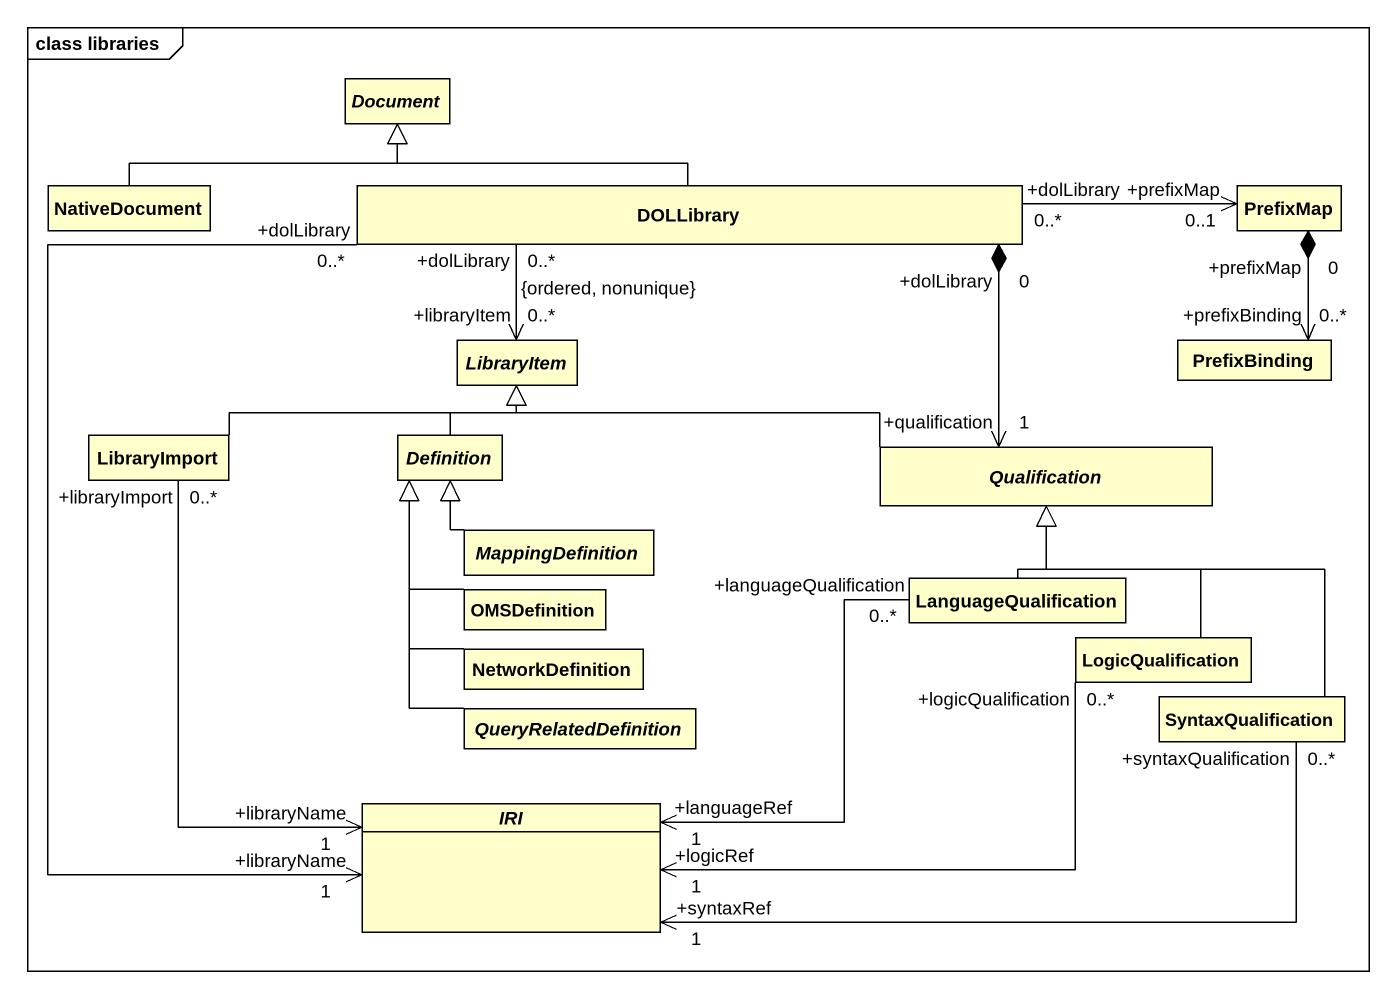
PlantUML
@startuml
mainframe class libraries
hide circle
hide empty members
abstract class Document
class NativeDocument
class DOLLibrary
class PrefixMap
abstract class LibraryItem
class PrefixBinding
class LibraryImport
abstract class Definition
abstract class Qualification
abstract class MappingDefinition
class OMSDefinition
class LanguageQualification
class NetworkDefinition
class LogicQualification
class SyntaxQualification
abstract class QueryRelatedDefinition
abstract class IRI
NativeDocument -right-|> Document
DOLLibrary -left-|> Document
PrefixMap "+prefixMap\n0..1" <-left- "+dolLibrary\n0..*" DOLLibrary
LibraryItem "+libraryItem\n0..*\n{ordered, nonunique}" <-up- "+dolLibrary\n0..*" DOLLibrary
PrefixBinding "+prefixBinding\n0..*" <-up-* "+prefixMap\n0" PrefixMap
LibraryImport -right-|> LibraryItem
Definition -up-|> LibraryItem
Qualification "+qualification\n1" <-up-* "+dolLibrary\n0" DOLLibrary
Qualification -left-|> LibraryItem
MappingDefinition -up-|> Definition
OMSDefinition -up-|> Definition
LanguageQualification -up-|> Qualification
NetworkDefinition -up-|> Definition
LogicQualification -up-|> Qualification
SyntaxQualification -up-|> Qualification
QueryRelatedDefinition -up-|> Definition
IRI "+libraryName\n1" <-up- "+dolLibrary\n0..*" DOLLibrary
IRI "+libraryName\n1" <-up- "+libraryImport\n0..*" LibraryImport
IRI "+languageRef\n1" <-right- "+languageQualification\n0..*" LanguageQualification
IRI "+logicRef\n1" <-right- "+logicQualification\n0..*" LogicQualification
IRI "+syntaxRef\n1" <-right- "+syntaxQualification\n0..*" SyntaxQualification
@enduml
